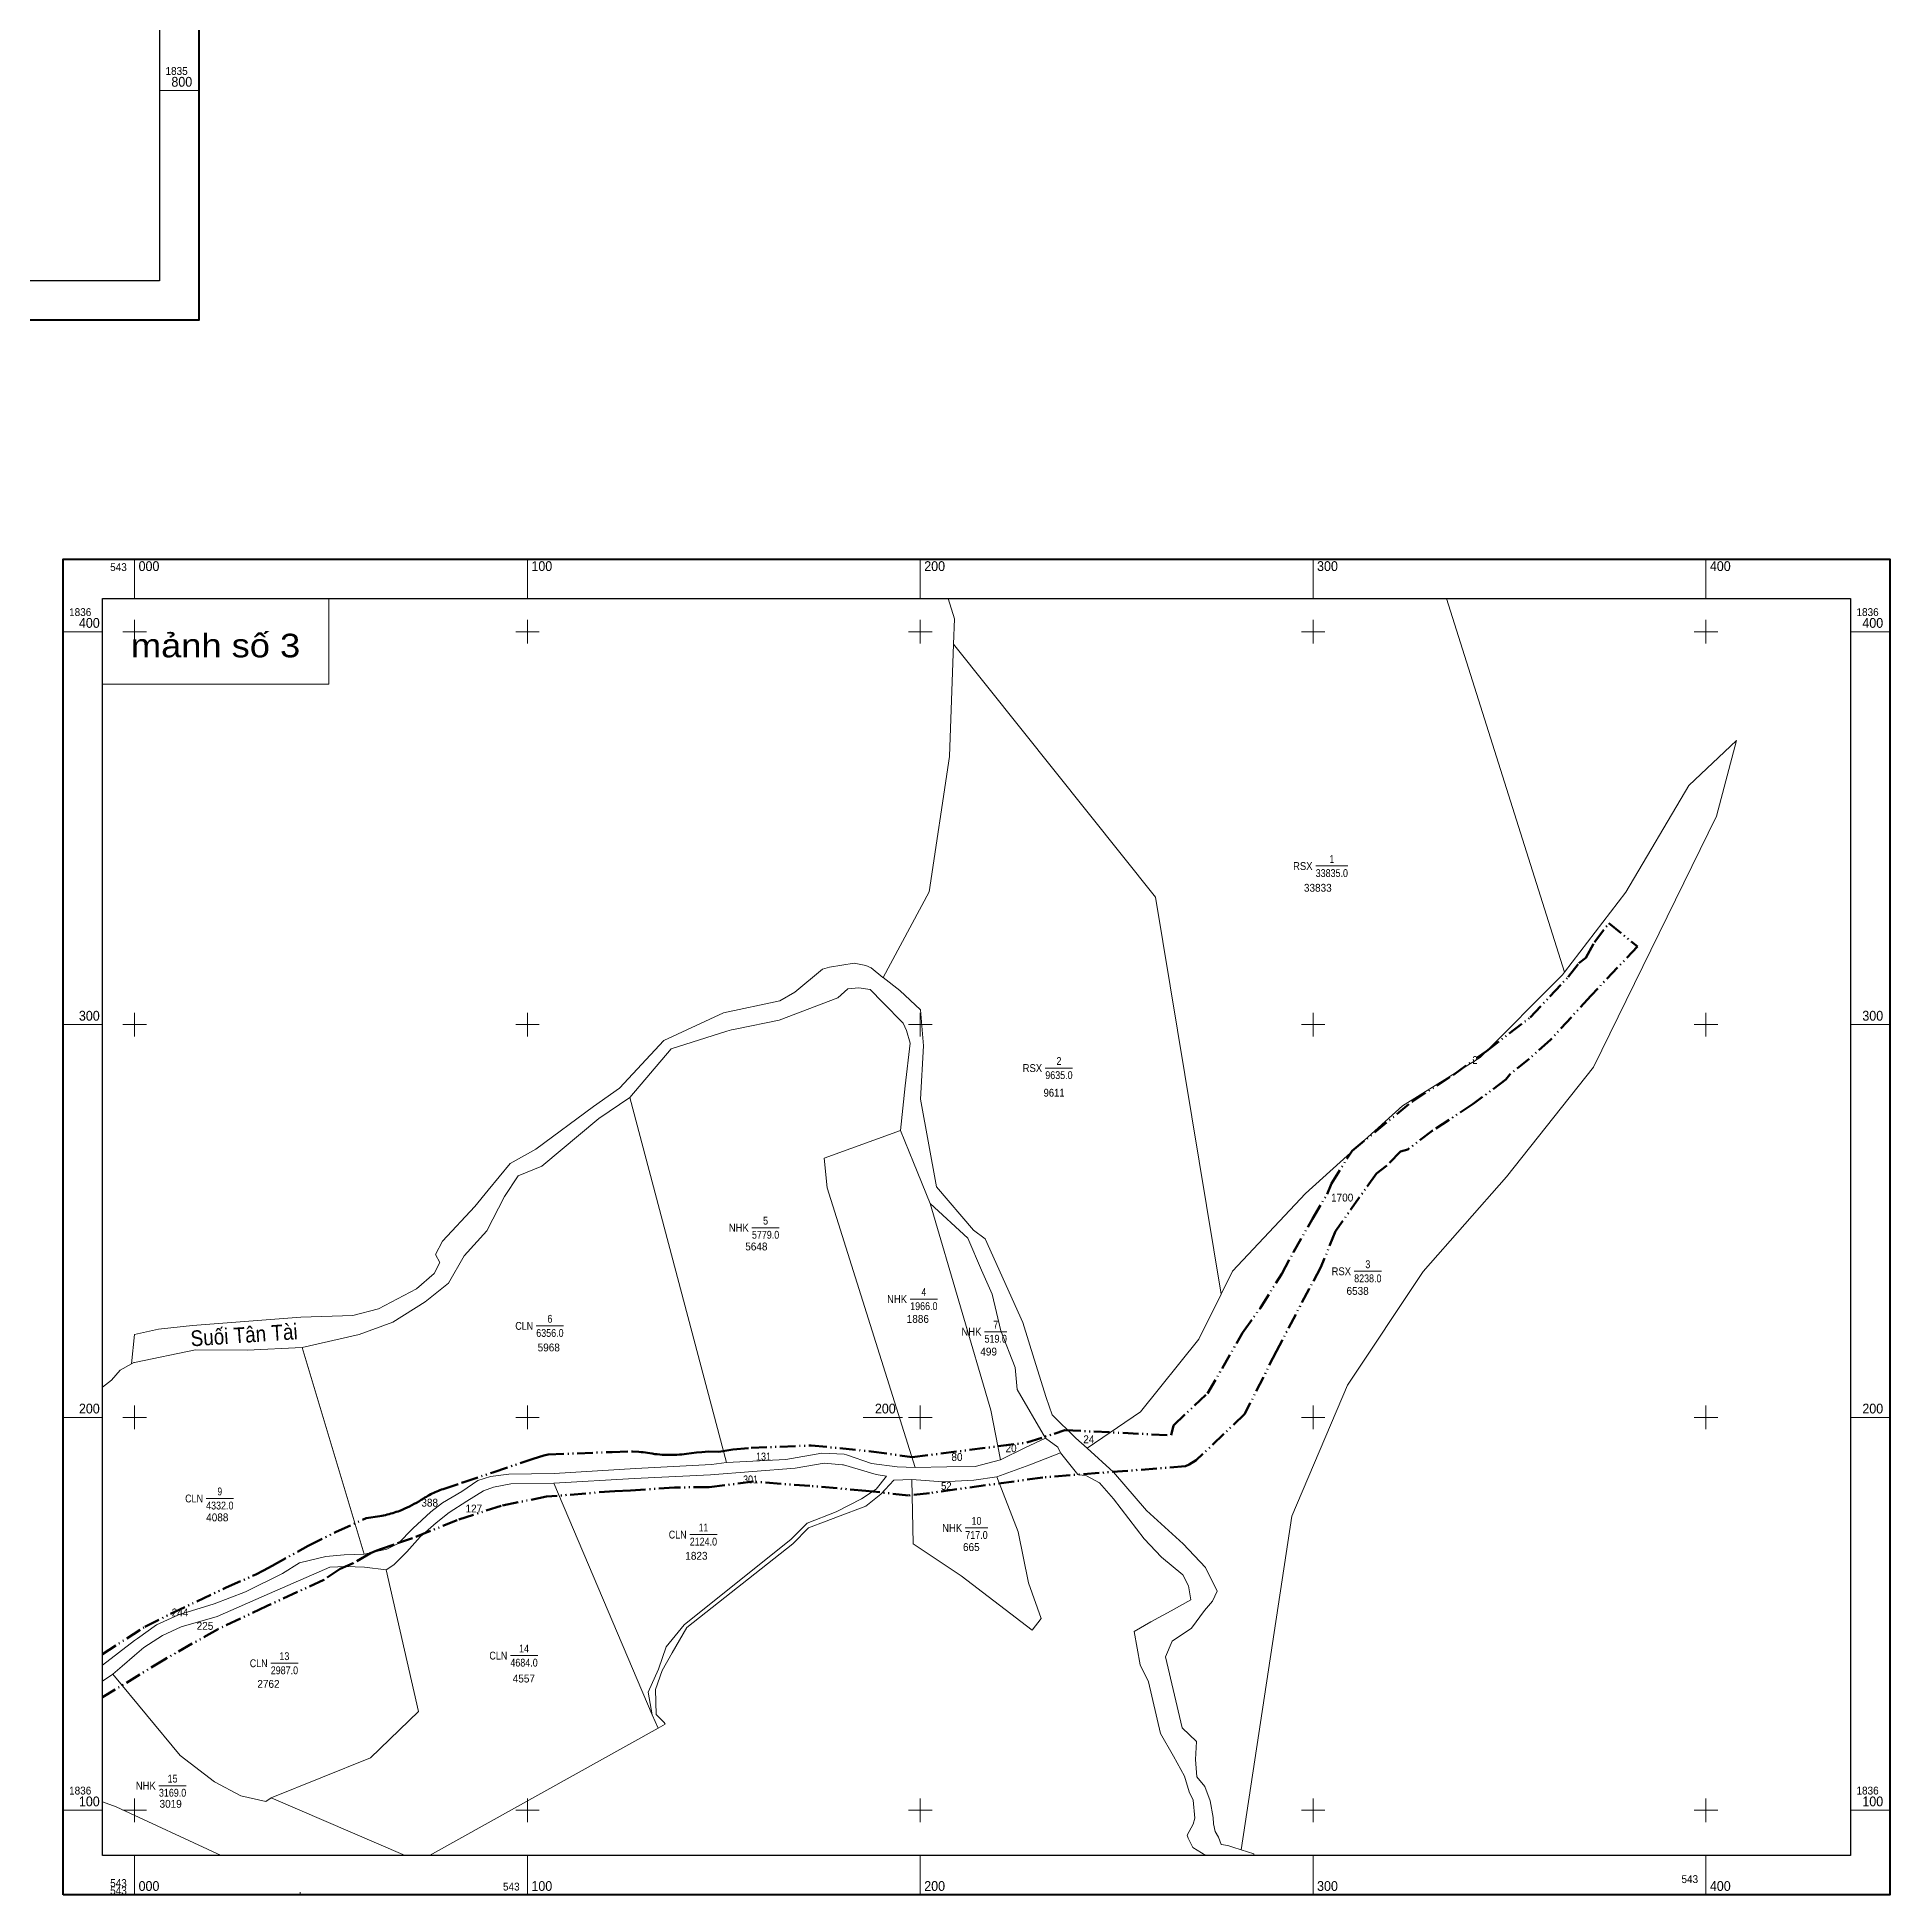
# Model space of a CAD drawing. Header units: metres. Extents: x 541636 to 543584, y 1835239 to 1836590.
# Drawn here: x 543112.8 to 543584.4, y 1835340.7 to 1835813.6 of the extents above; entities that cross this region are included whole.
import ezdxf
from ezdxf.enums import TextEntityAlignment as Align

# ---------------------------------------------------------------- set-up
doc = ezdxf.new("R2010")
doc.units = ezdxf.units.M
doc.header["$LTSCALE"] = 0.8
doc.linetypes.add('DASH_DOUBLE_DOT', pattern=[9.2, 5, -1.2, 0.3, -1.2, 0.3, -1.2])
for name, color, linetype, lineweight in [('10', 7, 'Continuous', 13), ('13', 7, 'Continuous', 13), ('2', 7, 'Continuous', 13), ('52', 7, 'DASH_DOUBLE_DOT', 53), ('63', 7, 'Continuous', 13)]:
    doc.layers.add(name, color=color, linetype=linetype, lineweight=lineweight)
for name, color, linetype in [('39', 7, 'Continuous'), ('4', 7, 'Continuous'), ('5', 7, 'Continuous')]:
    doc.layers.add(name, color=color, linetype=linetype)

msp = doc.modelspace()

# ---------------------------------------------------------------- linework, layer by layer
at = {"layer": '10'}
for p, q in [((543344.76, 1835670.71), (543346.36, 1835665.56)), ((543471.56, 1835670.71), (543501.63, 1835575.56)), ((543345.06, 1835630.5), (543339.87, 1835596.08)), ((543328.16, 1835574.21), (543339.87, 1835596.08)), ((543263.68, 1835543.67), (543274.24, 1835556.04)), ((543263.68, 1835543.67), (543288.26, 1835450.73)), ((543136.81, 1835475.87), (543137.63, 1835483.35)), ((543393.67, 1835463.66), (543408.49, 1835482.2)), ((543180.3, 1835480.05), (543196.05, 1835427.43)), ((543129.44, 1835469.92), (543131.72, 1835471.76)), ((543131.72, 1835471.76), (543133.96, 1835474.25)), ((543137.43, 1835476.22), (543137.63, 1835476.26)), ((543380.12, 1835454.39), (543393.67, 1835463.66)), ((543244.3, 1835445.47), (543269.37, 1835386.55)), ((543316.52, 1835436.92), (543323.8, 1835439.66)), ((543323.8, 1835439.66), (543327.56, 1835442.7)), ((543305.19, 1835430.08), (543309.15, 1835434.13)), ((543308.82, 1835435.31), (543316.22, 1835438.22)), ((543419.35, 1835352.17), (543432.2, 1835437.08)), ((543137.63, 1835405.42), (543129.44, 1835399.16)), ((543134.41, 1835398.91), (543137.63, 1835401.67)), ((543137.63, 1835401.67), (543139.98, 1835403.68)), ((543132.05, 1835396.89), (543129.44, 1835395.09)), ((543132.05, 1835396.89), (543134.41, 1835398.91)), ((543270.86, 1835383.17), (543269.37, 1835386.55)), ((543272.64, 1835384.17), (543272.44, 1835384.58)), ((543132.89, 1835363.08), (543129.44, 1835364.43)), ((543159.62, 1835350.71), (543132.89, 1835363.08)), ((543206.46, 1835350.71), (543172.39, 1835365.37)), ((543422.53, 1835351.14), (543422.45, 1835350.71)), ((543179.73, 1835340.71), (543179.76, 1835341.39))]:
    msp.add_line(p, q, dxfattribs=at)
for points in [[(543345.06, 1835630.5), (543346.12, 1835659.08), (543346.36, 1835665.56)], [(543414.21, 1835493.64), (543397.54, 1835594.71), (543346.12, 1835659.08)], [(543432.2, 1835437.08), (543446.38, 1835470.43), (543465.65, 1835499.36), (543486.85, 1835523.46), (543509.01, 1835551.42), (543540.28, 1835615.32), (543545.41, 1835634.53)], [(543517.2, 1835595.93), (543533.26, 1835623.13), (543545.41, 1835634.53)], [(543501.14, 1835574.92), (543501.63, 1835575.56), (543517.2, 1835595.93)], [(543137.63, 1835483.35), (543143.73, 1835484.75), (543152.34, 1835485.63), (543179.91, 1835487.73), (543193.16, 1835488.22), (543199.71, 1835489.87), (543209.4, 1835494.95), (543213.85, 1835498.9), (543215.31, 1835501.72), (543214.24, 1835503.75), (543216.03, 1835507.13), (543224.21, 1835515.91), (543227.61, 1835520.07), (543233.24, 1835526.86), (543239.74, 1835530.57), (543254.42, 1835541.39), (543261.06, 1835546.04), (543272.36, 1835558.18), (543287.5, 1835565.28), (543301.91, 1835568.33), (543305.71, 1835570.49), (543312.69, 1835576.37), (543314.47, 1835576.89), (543320.76, 1835577.87), (543323.77, 1835577.28), (543325.13, 1835576.7), (543328.1, 1835574.25)], [(543289.56, 1835560.92), (543290.88, 1835561.19), (543301.66, 1835563.41), (543316.65, 1835569.06), (543319.14, 1835571.35), (543322.02, 1835571.62), (543324.85, 1835571.19), (543328.09, 1835567.9), (543333.24, 1835562.62), (543334.15, 1835560.75), (543335.03, 1835557.55), (543333.79, 1835546.65), (543332.58, 1835535.28)], [(543328.1, 1835574.25), (543328.16, 1835574.21), (543332.38, 1835570.92)], [(543417.14, 1835499.51), (543435.67, 1835519.28), (543460.38, 1835541.53), (543480.14, 1835553.9), (543501.14, 1835574.92)], [(543332.38, 1835570.92), (543337.7, 1835565.99), (543338.42, 1835556.84), (543337.67, 1835543.24), (543341.72, 1835520.94), (543351.19, 1835509.91), (543354.18, 1835507.68), (543363.72, 1835486.38), (543366.65, 1835477.1), (543369.65, 1835467.35), (543371.23, 1835462.87), (543377.26, 1835456.99)], [(543274.24, 1835556.04), (543288.37, 1835560.54), (543289.56, 1835560.92)], [(543180.3, 1835480.05), (543194.8, 1835483.36), (543203.32, 1835486.53), (543211.56, 1835491.63), (543217.54, 1835496.42), (543221.51, 1835503.38), (543227.3, 1835509.77), (543231.76, 1835518.47), (543235.23, 1835523.75), (543241.27, 1835526.22), (543255.79, 1835538.35), (543263.68, 1835543.67)], [(543336.35, 1835449.46), (543313.9, 1835520.69), (543313.12, 1835528.22), (543332.58, 1835535.28)], [(543340.16, 1835516.69), (543335.91, 1835527.18), (543332.58, 1835535.28)], [(543358.01, 1835451.45), (543355.61, 1835464.08), (543340.16, 1835516.69), (543349.75, 1835507.84), (543353.19, 1835499.7), (543355.88, 1835493.65), (543358.16, 1835484.28), (543361.79, 1835474.96), (543362.32, 1835469.34), (543369.53, 1835457)], [(543408.49, 1835482.2), (543414.21, 1835493.64), (543417.14, 1835499.51)], [(543137.63, 1835476.26), (543153.1, 1835479.44), (543166.24, 1835479.33), (543180.3, 1835480.05)], [(543133.96, 1835474.25), (543136.81, 1835475.87), (543137.43, 1835476.22)], [(543288.26, 1835450.73), (543303.36, 1835451.55), (543312.56, 1835453.16), (543318.24, 1835452.87)], [(543318.24, 1835452.87), (543318.81, 1835452.68), (543325.19, 1835450.53)], [(543336.35, 1835449.46), (543344.34, 1835449.65), (543351.56, 1835449.74), (543358.01, 1835451.45), (543364.2, 1835454.47), (543369.53, 1835457), (543372.66, 1835454.67), (543373.33, 1835453.23)], [(543373.33, 1835453.23), (543365.47, 1835450.21), (543357.07, 1835447.13)], [(543373.33, 1835453.23), (543377.69, 1835447.72), (543379.95, 1835447.41), (543383.22, 1835445.62), (543386.8, 1835441.51), (543394.6, 1835431.36), (543399.06, 1835426.66), (543404.46, 1835422.14), (543405.92, 1835419.41), (543406.48, 1835415.8), (543401.51, 1835412.97), (543396.31, 1835410.18), (543392.1, 1835407.72), (543393.6, 1835399.25), (543395.71, 1835394.96), (543398.8, 1835381.82), (543402.05, 1835376.03), (543404.91, 1835370.88), (543406.07, 1835366.96), (543407.09, 1835364.82), (543407.48, 1835360.24), (543407.11, 1835358.69), (543405.53, 1835355.89), (543405.84, 1835355.11), (543407.02, 1835352.78), (543410.33, 1835350.71)], [(543377.26, 1835456.99), (543380.12, 1835454.39), (543386.77, 1835448.34)], [(543196.05, 1835427.43), (543201.82, 1835428.73), (543204.67, 1835430.16), (543208.45, 1835433.93), (543213, 1835438.18), (543216.02, 1835440.53), (543220.89, 1835443.38), (543224.97, 1835446.23), (543228.24, 1835447.17), (543232.89, 1835447.77), (543244.4, 1835447.99), (543265.14, 1835449.24), (543284.48, 1835450.27), (543288.26, 1835450.73)], [(543244.3, 1835445.47), (543264.82, 1835446.73), (543284.25, 1835447.67), (543305.79, 1835449.3), (543313.15, 1835450.58), (543317.82, 1835450.2)], [(543317.82, 1835450.2), (543318.04, 1835450.14), (543326.41, 1835447.7)], [(543325.19, 1835450.53), (543331.72, 1835449.68), (543336.35, 1835449.46)], [(543386.77, 1835448.34), (543395.19, 1835438.58), (543404.51, 1835430.05), (543410.25, 1835424), (543413.17, 1835418.05), (543412.02, 1835415.49), (543409.94, 1835413.12), (543406.7, 1835408.6), (543401.71, 1835405.31), (543400.03, 1835401.31), (543404.32, 1835383.26), (543407.95, 1835379.71), (543407.68, 1835375.17), (543408, 1835370.78), (543410.04, 1835368.29), (543411.41, 1835364.67), (543412.16, 1835360.43), (543412.3, 1835358.79), (543412.66, 1835356.87), (543413.54, 1835355.37), (543414.23, 1835353.49), (543415.93, 1835353.26), (543417.16, 1835352.88)], [(543201.68, 1835423.48), (543203.61, 1835424.7), (543206.9, 1835428.01), (543210.35, 1835431.89), (543214.4, 1835435.45), (543217.69, 1835438.07), (543222.22, 1835440.93), (543226.42, 1835443.6), (543229, 1835444.49), (543233.38, 1835445.33), (543244.3, 1835445.47)], [(543326.41, 1835447.7), (543329.05, 1835447.26), (543326.4, 1835444), (543322.7, 1835441.48), (543316.22, 1835438.22)], [(543327.56, 1835442.7), (543330.89, 1835446.24), (543335.43, 1835446.42)], [(543308.82, 1835435.31), (543304.73, 1835431.26), (543277.48, 1835409.43), (543272.9, 1835403.87), (543270.94, 1835398.12), (543268.39, 1835392.34), (543269.37, 1835386.55)], [(543309.15, 1835434.13), (543313.7, 1835435.85), (543316.52, 1835436.92)], [(543274.44, 1835402.29), (543278.17, 1835408.74), (543305.19, 1835430.08)], [(543196.05, 1835427.43), (543190.95, 1835427.25), (543186.27, 1835426.85), (543179.63, 1835425.21), (543175.23, 1835422.54), (543165.83, 1835417.83), (543157.89, 1835414.75), (543148.76, 1835411.97), (543143.18, 1835409.41), (543138.37, 1835405.99), (543137.63, 1835405.42)], [(543139.98, 1835403.68), (543144.7, 1835406.74), (543149.5, 1835408.91), (543158.67, 1835411.6), (543171.92, 1835417.41), (543187.31, 1835424.13), (543191.35, 1835424.33), (543196.1, 1835424.13), (543201.68, 1835423.48)], [(543201.68, 1835423.48), (543209.86, 1835387.37), (543197.66, 1835375.58), (543172.39, 1835365.37), (543170.98, 1835364.5), (543164.62, 1835365.94), (543157.98, 1835369.48), (543149.21, 1835376.15), (543132.05, 1835396.89)], [(543270.21, 1835392.98), (543271.9, 1835397.8), (543274.44, 1835402.29)], [(543272.44, 1835384.58), (543270.4, 1835386.59), (543270.21, 1835392.98)], [(543212.71, 1835350.71), (543270.86, 1835383.17), (543272.64, 1835384.17)], [(543417.16, 1835352.88), (543419.35, 1835352.17), (543422.53, 1835351.14)]]:
    msp.add_lwpolyline(points, dxfattribs=at)
msp.add_lwpolyline([(543357.07, 1835447.13), (543351.25, 1835446.24), (543343.36, 1835445.86), (543335.43, 1835446.42), (543335.79, 1835430.05), (543347.99, 1835421.94), (543366.11, 1835408.07), (543368.43, 1835411.07), (543365.21, 1835420.11), (543362.55, 1835433.13)], close=True, dxfattribs=at)
at = {"layer": '13'}
for p, q in [((543438.29, 1835602.62), (543446.5, 1835602.62)), ((543369.45, 1835551.19), (543376.4, 1835551.19)), ((543294.77, 1835510.54), (543301.72, 1835510.54)), ((543448.08, 1835499.45), (543455.03, 1835499.45)), ((543335.06, 1835492.37), (543342.01, 1835492.37)), ((543239.87, 1835485.55), (543246.82, 1835485.55)), ((543353.99, 1835484.07), (543359.68, 1835484.07)), ((543155.84, 1835441.62), (543162.79, 1835441.62)), ((543349.09, 1835434.11), (543354.78, 1835434.11)), ((543278.95, 1835432.42), (543285.9, 1835432.42)), ((543233.29, 1835401.62), (543240.24, 1835401.62)), ((543172.28, 1835399.67), (543179.24, 1835399.67)), ((543143.82, 1835368.5), (543150.77, 1835368.5))]:
    msp.add_line(p, q, dxfattribs=at)
at = {"layer": '2'}
msp.add_lwpolyline([(543129.44, 1835670.71), (543187.07, 1835670.71), (543187.07, 1835648.87), (543129.44, 1835648.87)], close=True, dxfattribs=at)
at = {"layer": '52'}
for points in [[(543270.03, 1835452.93), (543270.67, 1835452.86), (543271.3, 1835452.8), (543271.94, 1835452.75), (543272.58, 1835452.71), (543273.22, 1835452.69), (543273.86, 1835452.68), (543274.5, 1835452.68), (543275.09, 1835452.7), (543275.69, 1835452.73), (543276.29, 1835452.77), (543276.88, 1835452.83), (543277.48, 1835452.89), (543278.07, 1835452.97), (543279.37, 1835453.15), (543280.68, 1835453.3), (543281.99, 1835453.42), (543283.73, 1835453.54), (543286.35, 1835453.46), (543289.89, 1835454.08), (543294.53, 1835454.49), (543309.86, 1835455.12), (543325.13, 1835453.58), (543335.58, 1835452.11), (543364.74, 1835455.82), (543374.46, 1835459), (543401.51, 1835457.7), (543402.06, 1835460.22), (543410.76, 1835468.36), (543419.69, 1835483.81), (543424.21, 1835490.16), (543429.62, 1835498.84), (543432.66, 1835504.29), (543437.47, 1835512.84), (543441.19, 1835519.1), (543442.3, 1835521.82), (543447.54, 1835530.08), (543462.91, 1835542.68), (543473.35, 1835549.46), (543481.72, 1835555.51), (543492.88, 1835564.05), (543502.52, 1835574.31), (543502.66, 1835574.48), (543505.24, 1835577.88), (543507.09, 1835579.27), (543509.26, 1835583.21), (543512.91, 1835588.04), (543520.22, 1835582.11), (543508.49, 1835569.76), (543508.35, 1835569.6), (543498.09, 1835558.39), (543492.65, 1835553.57), (543487.68, 1835549.58), (543486.65, 1835548.24), (543478.39, 1835542.04), (543467.97, 1835535.21), (543461.74, 1835530.46), (543459.88, 1835529.96), (543456.32, 1835526.31), (543453.73, 1835524.33), (543443.29, 1835509.64), (543439.63, 1835500.46), (543436.61, 1835495.01), (543428.28, 1835479.08), (543420.21, 1835463.12), (543407.89, 1835451.34), (543406.07, 1835450.23), (543405.14, 1835449.83), (543368.8, 1835446.98), (543339.95, 1835442.99), (543334.64, 1835442.37), (543323.8, 1835443.59), (543309.53, 1835444.79), (543295.18, 1835445.92), (543283.9, 1835444.48), (543275.05, 1835444.43), (543263.86, 1835443.67), (543259.83, 1835443.51), (543242.45, 1835442.08), (543230.91, 1835439.78), (543219.76, 1835436.11), (543208.32, 1835431.47), (543203.66, 1835429.93), (543200.24, 1835428.68), (543198.89, 1835428.21), (543197.66, 1835427.67), (543193.28, 1835425.18), (543189.98, 1835423.68), (543185.76, 1835420.89), (543171.7, 1835414.42), (543171.23, 1835414.2), (543158.72, 1835408.27), (543145.21, 1835400.65), (543129.44, 1835391)], [(543129.44, 1835402), (543140.24, 1835408.96), (543146.78, 1835412.22), (543160.89, 1835418.92), (543168.49, 1835422.28), (543170.42, 1835423.25), (543171.52, 1835423.84), (543172.61, 1835424.46), (543181.8, 1835429.55), (543188.91, 1835433.1), (543196.59, 1835436.6), (543200.06, 1835437.13), (543200.53, 1835437.21), (543201, 1835437.3), (543201.47, 1835437.4), (543201.93, 1835437.51), (543202.4, 1835437.62), (543202.86, 1835437.75), (543203.32, 1835437.88), (543203.77, 1835438.02), (543204.22, 1835438.18), (543204.67, 1835438.33), (543205.12, 1835438.5), (543205.75, 1835438.75), (543206.37, 1835439.02), (543206.99, 1835439.3), (543207.61, 1835439.59), (543208.22, 1835439.89), (543208.82, 1835440.21), (543209.41, 1835440.54), (543210, 1835440.88), (543210.58, 1835441.23), (543211.15, 1835441.6), (543211.51, 1835441.83), (543211.88, 1835442.05), (543212.25, 1835442.27), (543212.62, 1835442.48), (543213, 1835442.68), (543213.38, 1835442.87), (543213.77, 1835443.06), (543214.16, 1835443.24), (543214.55, 1835443.41), (543214.95, 1835443.58), (543215.35, 1835443.73), (543215.75, 1835443.88), (543216.15, 1835444.02), (543221.2, 1835445.7), (543228.78, 1835448.24), (543239.07, 1835451.69), (543241.75, 1835452.59), (543242.92, 1835452.81), (543259.16, 1835453.43), (543264.33, 1835453.58), (543265.99, 1835453.47), (543266.55, 1835453.42), (543267.11, 1835453.36), (543267.66, 1835453.3), (543268.22, 1835453.22), (543268.77, 1835453.13), (543269.4, 1835453.02), (543270.03, 1835452.93)]]:
    msp.add_lwpolyline(points, dxfattribs=at)
at = {"layer": '63'}
for p, q in [((543143.98, 1835800), (543153.98, 1835800)), ((543137.63, 1835670.71), (543137.63, 1835680.71)), ((543237.63, 1835670.71), (543237.63, 1835680.71)), ((543337.63, 1835670.71), (543337.63, 1835680.71)), ((543437.63, 1835670.71), (543437.63, 1835680.71)), ((543537.63, 1835670.71), (543537.63, 1835680.71)), ((543119.44, 1835662.25), (543129.44, 1835662.25)), ((543134.63, 1835662.25), (543140.63, 1835662.25)), ((543137.63, 1835659.25), (543137.63, 1835665.25)), ((543234.63, 1835662.25), (543240.63, 1835662.25)), ((543237.63, 1835659.25), (543237.63, 1835665.25)), ((543334.63, 1835662.25), (543340.63, 1835662.25)), ((543337.63, 1835659.25), (543337.63, 1835665.25)), ((543434.63, 1835662.25), (543440.63, 1835662.25)), ((543437.63, 1835659.25), (543437.63, 1835665.25)), ((543534.63, 1835662.25), (543540.63, 1835662.25)), ((543537.63, 1835659.25), (543537.63, 1835665.25)), ((543574.44, 1835662.25), (543584.44, 1835662.25)), ((543119.44, 1835562.25), (543129.44, 1835562.25)), ((543134.63, 1835562.25), (543140.63, 1835562.25)), ((543134.63, 1835562.25), (543140.63, 1835562.25)), ((543137.63, 1835559.25), (543137.63, 1835565.25)), ((543137.63, 1835559.25), (543137.63, 1835565.25)), ((543234.63, 1835562.25), (543240.63, 1835562.25)), ((543234.63, 1835562.25), (543240.63, 1835562.25)), ((543237.63, 1835559.25), (543237.63, 1835565.25)), ((543237.63, 1835559.25), (543237.63, 1835565.25)), ((543334.63, 1835562.25), (543340.63, 1835562.25)), ((543337.63, 1835559.25), (543337.63, 1835565.25)), ((543434.63, 1835562.25), (543440.63, 1835562.25)), ((543437.63, 1835559.25), (543437.63, 1835565.25)), ((543534.63, 1835562.25), (543540.63, 1835562.25)), ((543537.63, 1835559.25), (543537.63, 1835565.25)), ((543574.44, 1835562.25), (543584.44, 1835562.25)), ((543119.44, 1835462.25), (543129.44, 1835462.25)), ((543134.63, 1835462.25), (543140.63, 1835462.25)), ((543134.63, 1835462.25), (543140.63, 1835462.25)), ((543137.63, 1835459.25), (543137.63, 1835465.25)), ((543137.63, 1835459.25), (543137.63, 1835465.25)), ((543234.63, 1835462.25), (543240.63, 1835462.25)), ((543234.63, 1835462.25), (543240.63, 1835462.25)), ((543237.63, 1835459.25), (543237.63, 1835465.25)), ((543237.63, 1835459.25), (543237.63, 1835465.25)), ((543323.07, 1835462.25), (543333.07, 1835462.25)), ((543334.63, 1835462.25), (543340.63, 1835462.25)), ((543337.63, 1835459.25), (543337.63, 1835465.25)), ((543434.63, 1835462.25), (543440.63, 1835462.25)), ((543437.63, 1835459.25), (543437.63, 1835465.25)), ((543534.63, 1835462.25), (543540.63, 1835462.25)), ((543537.63, 1835459.25), (543537.63, 1835465.25)), ((543574.44, 1835462.25), (543584.44, 1835462.25)), ((543137.63, 1835359.25), (543137.63, 1835365.25)), ((543137.63, 1835359.25), (543137.63, 1835365.25)), ((543237.63, 1835359.25), (543237.63, 1835365.25)), ((543237.63, 1835359.25), (543237.63, 1835365.25)), ((543337.63, 1835359.25), (543337.63, 1835365.25)), ((543437.63, 1835359.25), (543437.63, 1835365.25)), ((543537.63, 1835359.25), (543537.63, 1835365.25)), ((543119.44, 1835362.25), (543129.44, 1835362.25)), ((543134.63, 1835362.25), (543140.63, 1835362.25)), ((543134.63, 1835362.25), (543140.63, 1835362.25)), ((543234.63, 1835362.25), (543240.63, 1835362.25)), ((543234.63, 1835362.25), (543240.63, 1835362.25)), ((543334.63, 1835362.25), (543340.63, 1835362.25)), ((543434.63, 1835362.25), (543440.63, 1835362.25)), ((543534.63, 1835362.25), (543540.63, 1835362.25)), ((543574.44, 1835362.25), (543584.44, 1835362.25)), ((543137.63, 1835340.71), (543137.63, 1835350.71)), ((543237.63, 1835340.71), (543237.63, 1835350.71)), ((543337.63, 1835340.71), (543337.63, 1835350.71)), ((543437.63, 1835340.71), (543437.63, 1835350.71)), ((543537.63, 1835340.71), (543537.63, 1835350.71)), ((543137.63, 1835340.71), (543137.63, 1835343.81)), ((543237.63, 1835340.71), (543237.63, 1835343.81))]:
    msp.add_line(p, q, dxfattribs=at)
at = {"layer": '63', "lineweight": 40}
for points in [[(542688.98, 1835741.56), (542688.98, 1836081.56), (543153.98, 1836081.56), (543153.98, 1835741.56)], [(543119.44, 1835340.71), (543119.44, 1835680.71), (543584.44, 1835680.71), (543584.44, 1835340.71)]]:
    msp.add_lwpolyline(points, close=True, dxfattribs=at)
at = {"layer": '63'}
for points in [[(542698.98, 1836071.56), (543143.98, 1836071.56), (543143.98, 1835751.56), (542698.98, 1835751.56)], [(543129.44, 1835670.71), (543574.44, 1835670.71), (543574.44, 1835350.71), (543129.44, 1835350.71)]]:
    msp.add_lwpolyline(points, close=True, dxfattribs=at)
at = {"layer": '63', "lineweight": 25}
for points in [[(542698.98, 1835751.56), (542698.98, 1836071.56), (543143.98, 1836071.56), (543143.98, 1835751.56)], [(543129.44, 1835350.71), (543129.44, 1835670.71), (543574.44, 1835670.71), (543574.44, 1835350.71)]]:
    msp.add_lwpolyline(points, close=True, dxfattribs=at)

# ---------------------------------------------------------------- texts
at = {"layer": '13'}
for s, width, p in [('1', 0.7, (543442.385, 1835603.41)), ('2', 0.85, (543372.92, 1835551.98)), ('5', 0.85, (543298.24, 1835511.34)), ('3', 0.85, (543451.55, 1835500.24)), ('4', 0.8, (543338.53, 1835493.17)), ('6', 0.85, (543243.34, 1835486.35)), ('7', 0.85, (543356.83, 1835484.87)), ('9', 0.8, (543159.3, 1835442.41)), ('11', 0.8, (543282.42, 1835433.22)), ('10', 0.85, (543351.935, 1835434.91)), ('13', 0.85, (543175.755, 1835400.47)), ('14', 0.85, (543236.755, 1835402.42)), ('15', 0.85, (543147.285, 1835369.3))]:
    msp.add_text(s, height=2, dxfattribs=dict(at, width=width)).set_placement(p, align=Align.CENTER)
at = {"layer": '2', "width": 1.15}
msp.add_text('mảnh số 3', height=6, dxfattribs=at).set_placement((543158.225, 1835655.74), align=Align.CENTER)
at = {"layer": '2'}
for s, width, p in [('RSX', 0.9, (543437.47, 1835601.61)), ('RSX', 0.9, (543368.64, 1835550.18)), ('NHK', 0.9, (543293.96, 1835509.54)), ('RSX', 0.9, (543447.27, 1835498.44)), ('NHK', 0.9, (543334.25, 1835491.37)), ('CLN', 0.85, (543239.07, 1835484.55)), ('NHK', 0.9, (543353.18, 1835483.07)), ('CLN', 0.85, (543155.03, 1835440.61)), ('NHK', 0.9, (543348.28, 1835433.11)), ('CLN', 0.85, (543278.14, 1835431.42)), ('CLN', 0.85, (543171.48, 1835398.67)), ('CLN', 0.85, (543232.48, 1835400.62)), ('NHK', 0.9, (543143, 1835367.5))]:
    msp.add_text(s, height=2, dxfattribs=dict(at, width=width)).set_placement(p, align=Align.RIGHT)
at = {"layer": '39', "width": 0.9}
msp.add_text('Suối Tân Tài', height=4, rotation=3.911, dxfattribs=at).set_placement((543165.614, 1835481.246), align=Align.CENTER)
at = {"layer": '4', "width": 0.85}
for s, p in [('33835.0', (543442.385, 1835599.81)), ('9635.0', (543372.92, 1835548.38)), ('5779.0', (543298.24, 1835507.74)), ('8238.0', (543451.55, 1835496.64)), ('1966.0', (543338.53, 1835489.57)), ('6356.0', (543243.34, 1835482.75)), ('519.0', (543356.83, 1835481.27)), ('4332.0', (543159.3, 1835438.81)), ('2124.0', (543282.41, 1835429.62)), ('717.0', (543351.93, 1835431.31)), ('4684.0', (543236.75, 1835398.82)), ('2987.0', (543175.75, 1835396.87)), ('3169.0', (543147.28, 1835365.7))]:
    msp.add_text(s, height=2, dxfattribs=at).set_placement(p, align=Align.CENTER)
at = {"layer": '5'}
for s, width, p in [('33833', 0.95, (543438.82, 1835596.07)), ('2', 0.85, (543478.835, 1835552.24)), ('9611', 0.9, (543371.685, 1835543.9)), ('1700', 0.95, (543445.025, 1835517.21)), ('5648', 0.95, (543295.895, 1835504.76)), ('6538', 0.95, (543448.955, 1835493.45)), ('1886', 0.95, (543337, 1835486.32)), ('5968', 0.95, (543243.045, 1835479.05)), ('499', 0.95, (543355.025, 1835478)), ('24', 0.95, (543380.53, 1835455.68)), ('131', 0.85, (543297.715, 1835451.29)), ('80', 0.95, (543346.955, 1835451.17)), ('20', 0.95, (543360.735, 1835453.39)), ('301', 0.85, (543294.415, 1835445.46)), ('52', 0.9, (543344.25, 1835443.8)), ('388', 0.95, (543212.735, 1835439.54)), ('127', 0.95, (543223.975, 1835438.05)), ('4088', 0.95, (543158.665, 1835435.8)), ('665', 0.95, (543350.615, 1835428.24)), ('1823', 0.95, (543280.635, 1835426.02)), ('244', 0.95, (543149.17, 1835411.59)), ('225', 0.95, (543155.535, 1835408.18)), ('4557', 0.95, (543236.705, 1835394.77)), ('2762', 0.95, (543171.69, 1835393.41)), ('3019', 0.95, (543146.795, 1835362.88))]:
    msp.add_text(s, height=2, dxfattribs=dict(at, width=width)).set_placement(p, align=Align.CENTER)
at = {"layer": '63', "width": 0.95}
for s, height, p in [('1835', 2, (543145.48, 1835804)), ('800', 2.5, (543146.98, 1835801)), ('000', 2.5, (543138.63, 1835677.71)), ('100', 2.5, (543238.63, 1835677.71)), ('200', 2.5, (543338.63, 1835677.71)), ('300', 2.5, (543438.63, 1835677.71)), ('400', 2.5, (543538.63, 1835677.71)), ('1836', 2, (543120.94, 1835666.25)), ('400', 2.5, (543123.44, 1835663.25)), ('1836', 2, (543575.94, 1835666.25)), ('400', 2.5, (543577.44, 1835663.25)), ('300', 2.5, (543123.44, 1835563.25)), ('300', 2.5, (543577.44, 1835563.25)), ('200', 2.5, (543123.44, 1835463.25)), ('200', 2.5, (543326.07, 1835463.25)), ('200', 2.5, (543577.44, 1835463.25)), ('1836', 2, (543120.94, 1835366.25)), ('1836', 2, (543575.94, 1835366.25)), ('100', 2.5, (543123.44, 1835363.25)), ('100', 2.5, (543577.44, 1835363.25)), ('000', 2.5, (543138.63, 1835341.71)), ('100', 2.5, (543238.63, 1835341.71)), ('200', 2.5, (543338.63, 1835341.71)), ('300', 2.5, (543438.63, 1835341.71)), ('400', 2.5, (543538.63, 1835341.71))]:
    msp.add_text(s, height=height, dxfattribs=at).set_placement(p)
for p in [(543135.63, 1835677.71), (543135.63, 1835342.71), (543535.63, 1835343.71), (543135.63, 1835340.81), (543235.63, 1835341.81)]:
    msp.add_text('543', height=2, dxfattribs=at).set_placement(p, align=Align.RIGHT)

doc.saveas('drawing.dxf')
